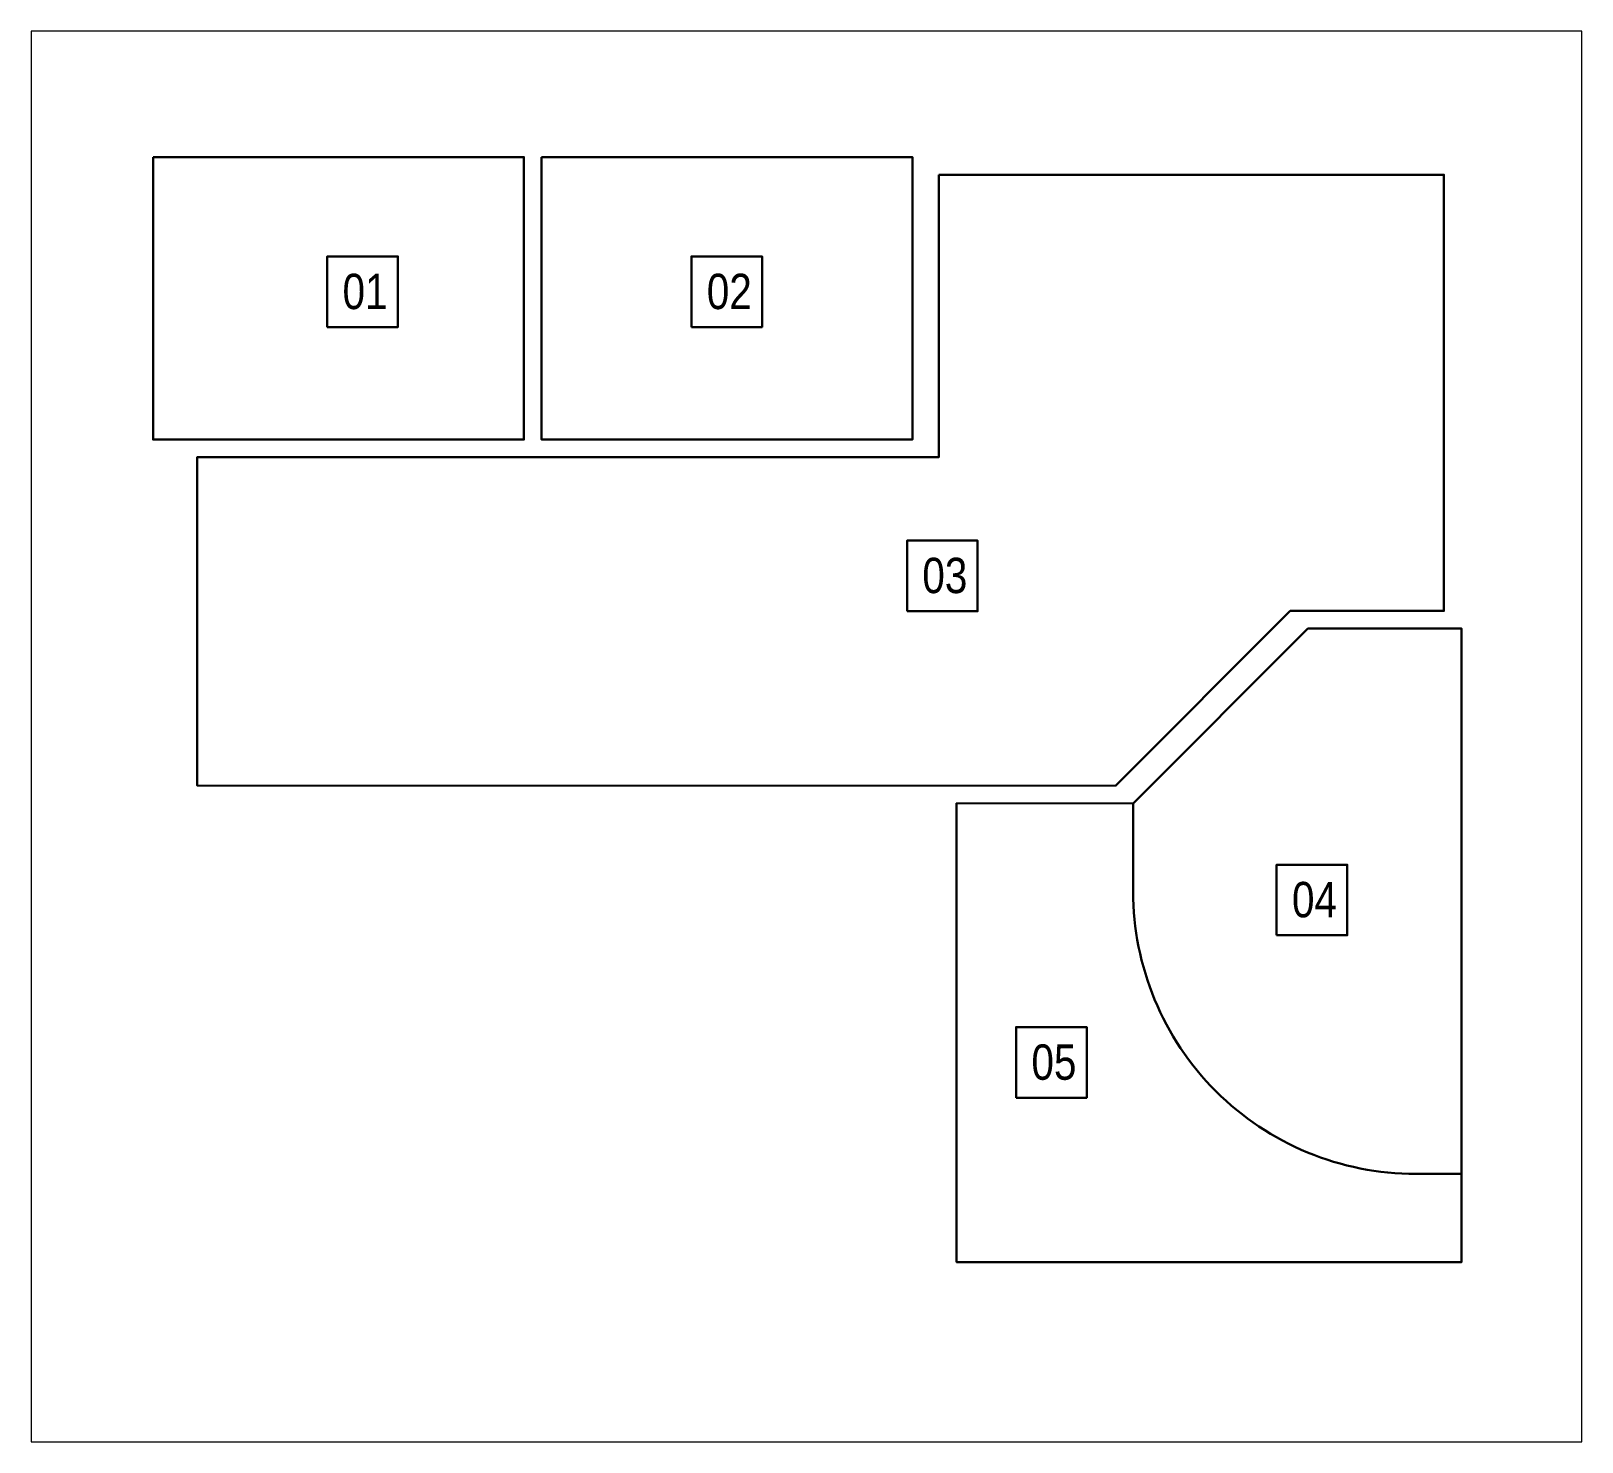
# Paper-space layout 'Room Schedule' of a CAD drawing. Header units: millimetres. Extents: x 23 to 361, y 263 to 571.
# The model-space entities are those that its viewports show. They can reach past a viewport. Long polylines and large blocks are cut down to what shows.
import ezdxf
from ezdxf.enums import TextEntityAlignment as Align

# ---------------------------------------------------------------- set-up
doc = ezdxf.new("R2010")
doc.units = ezdxf.units.MM
doc.layers.add('Partitions', color=6, linetype='Continuous', lineweight=30)
doc.layers.add('Schedules', color=7, linetype='Continuous')
doc.layers.add('Text', color=7, linetype='Continuous')
doc.styles.get("Standard").update_dxf_attribs({"font": 'ARIALN.TTF', "height": 8})

msp = doc.modelspace()

# ---------------------------------------------------------------- linework, layer by layer
at = {"layer": 'Partitions'}
for points in [[(3439, 34663), (13939, 34663), (13939, 26663), (3439, 26663)], [(14439, 34666), (24939, 34666), (24939, 26666), (14439, 26666)]]:
    msp.add_lwpolyline(points, close=True, dxfattribs=at)
msp.add_lwpolyline([(25689, 34166), (39989, 34166), (39989, 21810), (35638, 21810), (30688, 16861), (4689, 16866), (4689, 26166), (25689, 26166), (25689, 34166)], dxfattribs=at)
msp.add_lwpolyline([(40489, 5866), (39189, 5866, -0.414214), (31188, 13866), (31188, 16361), (36138, 21310), (40489, 21310)], format="xyb", close=True, dxfattribs=at)
msp.add_lwpolyline([(31188, 16361), (31188, 13866, 0.414214), (39189, 5866), (40489, 5866), (40489, 3366), (26189, 3366), (26189, 16362), (31188, 16361)], format="xyb", dxfattribs=at)
at = {"layer": 'Text', "color": 5, "lineweight": 30}
for points in [[(8370, 29850), (10370, 29850), (10370, 31850), (8370, 31850)], [(18682, 29850), (20682, 29850), (20682, 31850), (18682, 31850)], [(24786, 21804), (26786, 21804), (26786, 23804), (24786, 23804)], [(35251, 12623), (37251, 12623), (37251, 14623), (35251, 14623)], [(27874, 8022), (29874, 8022), (29874, 10022), (27874, 10022)]]:
    msp.add_lwpolyline(points, close=True, dxfattribs=at)

# ---------------------------------------------------------------- texts
at = {"layer": 'Schedules'}
for s, p in [('01', (9441, 30861)), ('02', (19754, 30861)), ('03', (25857, 22816)), ('04', (36323, 13635)), ('05', (28946, 9033))]:
    msp.add_text(s, height=1000, dxfattribs=at).set_placement(p, align=Align.MIDDLE_CENTER)

psp = doc.layouts.new('Room Schedule')

# ---------------------------------------------------------------- viewports
at = {"layer": '0'}
psp.add_viewport(center=(191.77, 416.89), size=(337.62, 307.25), view_center_point=(21940.3, 18254.34), view_height=39963.298, dxfattribs=at)

doc.saveas('drawing.dxf')
